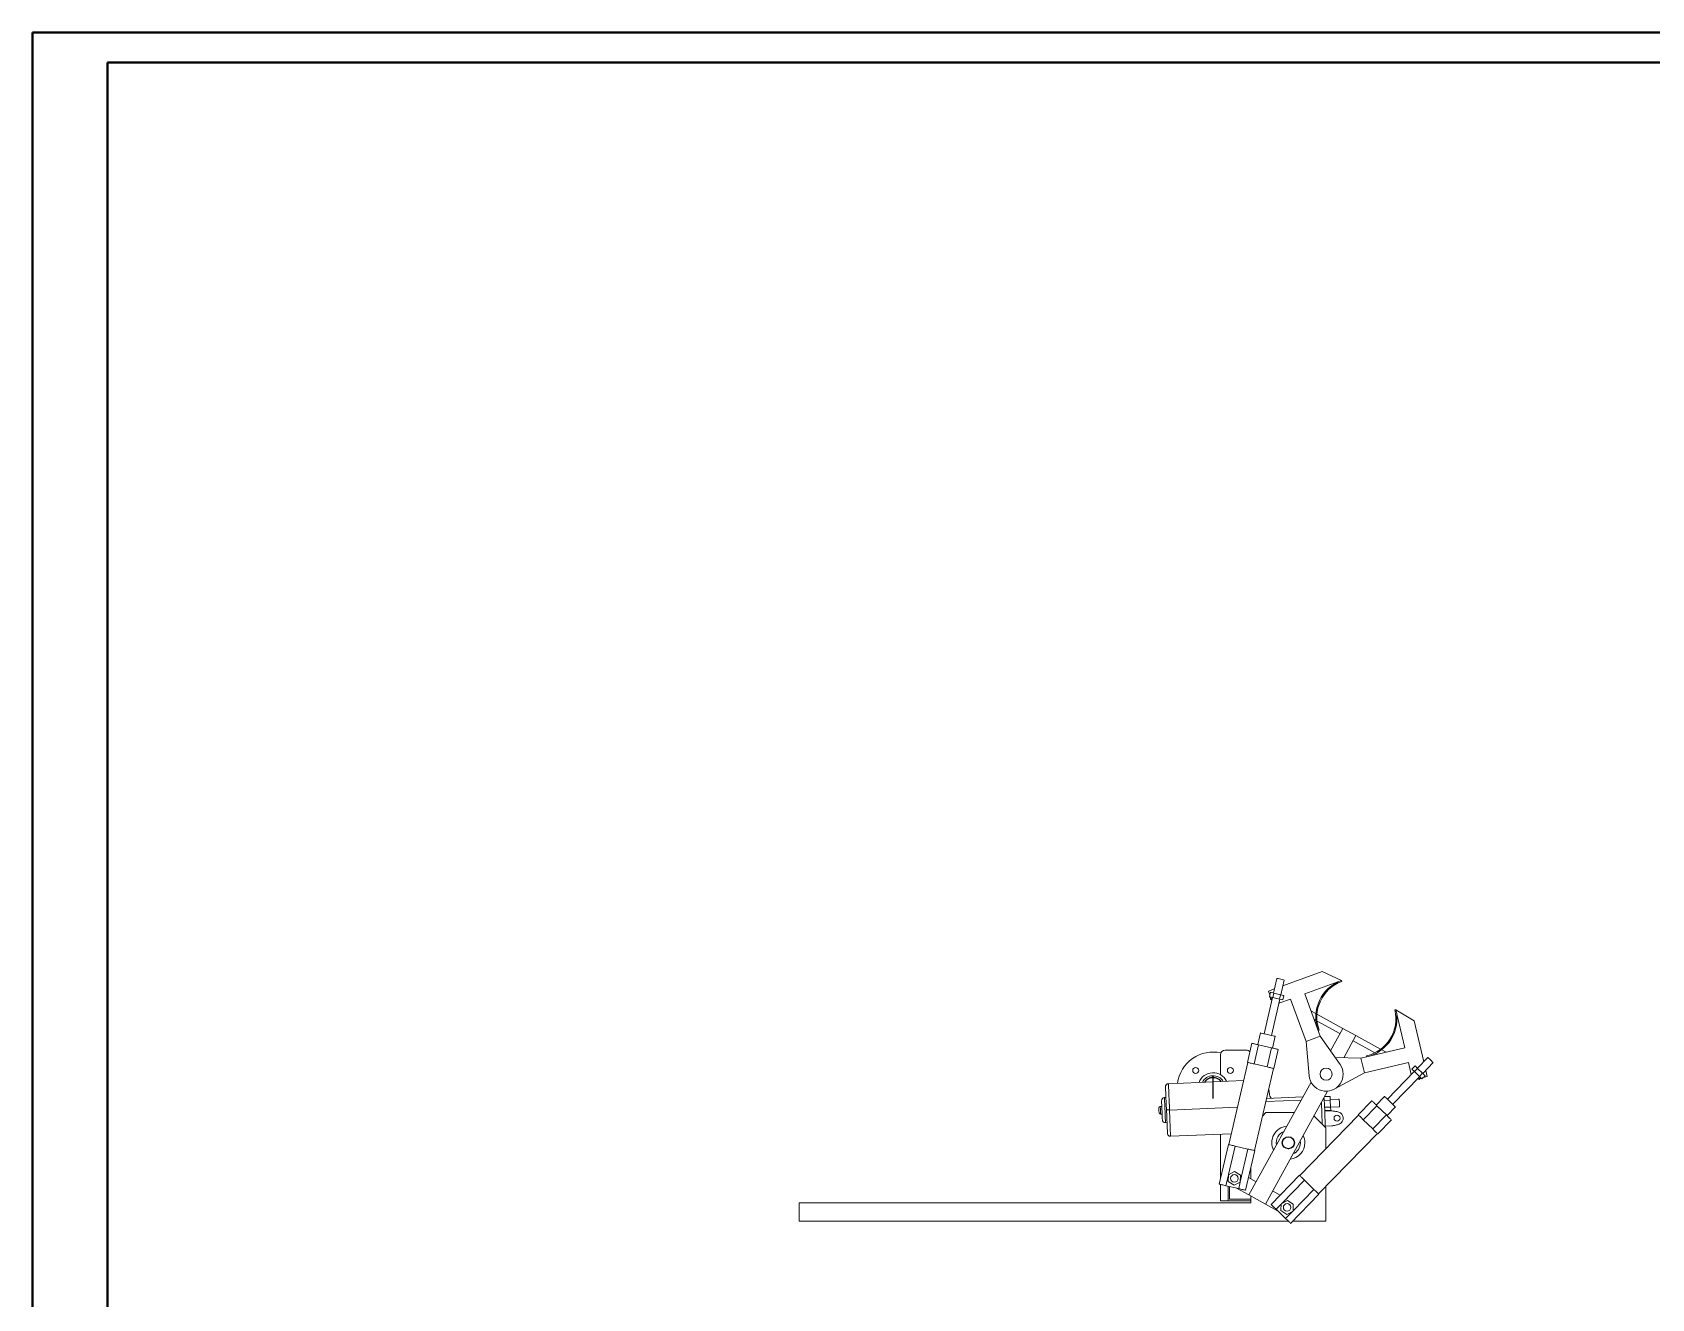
# Model space of a CAD drawing. Header units: millimetres. Extents: x -219 to 2642, y 0 to 2247.
# Drawn here: x 0 to 538, y 421 to 841 of the extents above; entities that cross this region are included whole.
import ezdxf

# ---------------------------------------------------------------- set-up
doc = ezdxf.new("R2010")
doc.units = ezdxf.units.MM
doc.linetypes.add('CENTERX2', pattern=[20.32, 12.7, -2.54, 2.54, -2.54])

msp = doc.modelspace()

# ---------------------------------------------------------------- linework, layer by layer
at = {"color": 7, "linetype": 'Continuous', "lineweight": 40}
for p, q in [((0.08, 0.21), (0.08, 841.21)), ((0.08, 841.21), (1189.08, 841.21)), ((25.08, 10.21), (25.08, 831.21)), ((25.08, 831.21), (1179.08, 831.21))]:
    msp.add_line(p, q, dxfattribs=at)
at = {"color": 7, "linetype": 'Continuous', "lineweight": 15}
for p, q in [((413.45, 527.07), (412.32, 522.2)), ((428.48, 529.37), (415.45, 524.61)), ((434.89, 526.39), (428.48, 529.37)), ((412.65, 523.58), (410.63, 522.84)), ((410.63, 522.84), (411.09, 521.59)), ((410.95, 520.98), (411.29, 522.44)), ((412.42, 522.18), (411.29, 522.44)), ((412.08, 520.71), (412.42, 522.18)), ((414.67, 521.65), (412.42, 522.18)), ((414.76, 521.63), (415.89, 526.5)), ((415.83, 526.52), (415.89, 526.5)), ((434.89, 526.39), (422.68, 521.93)), ((422.68, 521.93), (427.84, 507.84)), ((434.89, 526.39), (435.01, 526.07)), ((411.98, 520.74), (409.18, 508.66)), ((412.08, 520.71), (410.95, 520.98)), ((411.07, 520.95), (411.35, 520.57)), ((411.33, 520.1), (411.36, 520.86)), ((411.73, 519.85), (411.33, 520.1)), ((411.35, 520.88), (411.76, 519.77)), ((411.62, 508.1), (414.42, 520.17)), ((414.33, 520.19), (412.08, 520.71)), ((417.99, 520.21), (414.1, 518.79)), ((414.33, 520.19), (414.67, 521.65)), ((415.45, 519.93), (414.33, 520.19)), ((415.79, 521.39), (414.67, 521.65)), ((415.45, 519.93), (415.79, 521.39)), ((423.14, 506.12), (417.99, 520.21)), ((452.98, 516.66), (452.64, 516.58)), ((452.98, 516.66), (458.99, 512.94)), ((452.98, 516.66), (455.97, 504.01)), ((426.41, 515.37), (424.75, 516.28)), ((425.79, 513.42), (426.4, 513.09)), ((435.31, 510.46), (426.75, 515.18)), ((426.78, 512.88), (434.35, 508.71)), ((458.99, 512.94), (462.2, 499.39)), ((407.96, 508.95), (407.06, 505.05)), ((411.93, 503.92), (412.83, 507.82)), ((423.14, 506.12), (427.84, 507.84)), ((424.16, 494.74), (423.14, 506.12)), ((427.48, 509.84), (427.15, 509.72)), ((427.84, 507.84), (434.4, 498.49)), ((431.22, 503.03), (435.31, 510.46)), ((435.31, 510.46), (439.69, 508.05)), ((435.65, 500.72), (439.69, 508.05)), ((438.73, 506.3), (445.94, 502.33)), ((447.9, 503.53), (439.69, 508.05)), ((394.74, 495.05), (394.74, 501.72)), ((396.24, 503.22), (403.24, 503.22)), ((405.11, 505.5), (403.64, 499.17)), ((407.37, 504.98), (405.9, 498.65)), ((407.37, 504.98), (411.62, 503.99)), ((411.62, 503.99), (410.15, 497.66)), ((413.88, 503.47), (412.41, 497.13)), ((441.37, 500.55), (432.78, 500.8)), ((455.97, 504.01), (441.37, 500.55)), ((442.52, 495.69), (441.37, 500.55)), ((443.24, 501.35), (443.32, 501.01)), ((446.31, 502.12), (446.82, 501.84)), ((449.72, 502.53), (448.24, 503.35)), ((463.59, 500.81), (460.1, 497.23)), ((403.76, 499.14), (397.43, 471.87)), ((405.9, 498.65), (410.15, 497.66)), ((405.95, 469.89), (412.29, 497.16)), ((432.46, 490.27), (442.52, 495.69)), ((442.52, 495.69), (457.12, 499.14)), ((459.06, 496.16), (450.12, 486.98)), ((457.12, 499.14), (458.07, 495.14)), ((459.34, 497.97), (458.3, 496.9)), ((458.3, 496.9), (459.12, 496.09)), ((460.17, 497.17), (459.12, 496.09)), ((459.12, 496.09), (460.78, 494.48)), ((459.34, 497.97), (460.17, 497.17)), ((460.17, 497.17), (461.82, 495.56)), ((461.82, 495.56), (460.78, 494.48)), ((461.82, 495.56), (462.65, 494.75)), ((461.89, 495.49), (465.38, 499.07)), ((462.88, 496.5), (463.37, 494.45)), ((377.4, 492.09), (402.36, 493.12)), ((389.3, 492.58), (389.29, 492.6)), ((424.78, 492.63), (404.13, 455.14)), ((430.25, 489.62), (409.61, 452.13)), ((451.91, 485.24), (460.85, 494.41)), ((461.31, 493.97), (460.14, 493.69)), ((460.25, 493.72), (460.66, 493.52)), ((461.52, 493.76), (460.65, 493.81)), ((460.66, 493.52), (461.05, 493.79)), ((460.78, 494.48), (461.61, 493.67)), ((462.65, 494.75), (461.61, 493.67)), ((463.37, 494.45), (462.06, 494.14)), ((375.21, 484.56), (374.71, 484.54)), ((376.59, 487.47), (376.09, 487.45)), ((377.76, 483.35), (400.31, 484.28)), ((409.97, 487.18), (422.05, 487.68)), ((429.15, 486.97), (429.32, 482.98)), ((431.17, 486.65), (429.17, 486.56)), ((431.12, 487.86), (429.24, 487.78)), ((431.26, 484.34), (429.26, 484.26)), ((431.12, 487.86), (431.17, 486.65)), ((433.91, 486.92), (431.16, 486.8)), ((431.17, 486.65), (431.26, 484.34)), ((431.26, 484.31), (434.01, 484.42)), ((431.26, 484.34), (431.31, 483.25)), ((434.16, 486.93), (433.91, 486.92)), ((434.01, 484.42), (434.26, 484.43)), ((445, 486.38), (440.47, 481.73)), ((446.66, 484.76), (442.13, 480.11)), ((449.22, 487.85), (446.43, 484.99)), ((446.66, 484.76), (449.79, 481.72)), ((450.02, 481.5), (452.81, 484.37)), ((374.81, 481.92), (375.31, 481.94)), ((376.43, 479.13), (376.93, 479.15)), ((377.08, 475.58), (376.74, 483.71)), ((377.76, 483.35), (378.12, 474.61)), ((409.74, 482.47), (408.61, 481.34)), ((409.74, 482.47), (419.18, 482.47)), ((440.56, 481.64), (421.02, 461.58)), ((429.74, 477.47), (425.76, 481.45)), ((431.31, 483.25), (429.31, 483.17)), ((431.47, 483.06), (429.32, 482.98)), ((429.32, 482.98), (429.52, 477.98)), ((435.41, 480.97), (435.43, 480.48)), ((442.13, 480.11), (445.25, 477.07)), ((449.79, 481.72), (445.25, 477.07)), ((451.45, 480.1), (446.92, 475.45)), ((378.12, 474.61), (398.26, 475.44)), ((394.74, 460.85), (394.74, 475.29)), ((427.29, 455.47), (446.83, 475.53)), ((431.67, 478.07), (429.52, 477.98)), ((429.52, 477.98), (429.54, 477.67)), ((429.74, 470.53), (429.74, 477.47)), ((397.31, 471.9), (394.25, 458.75)), ((399.57, 471.37), (397.36, 461.88)), ((399.57, 471.37), (403.81, 470.39)), ((403.81, 470.39), (401.27, 459.46)), ((406.07, 469.86), (403.02, 456.71)), ((421.24, 472.47), (421.18, 473.15)), ((399.39, 462.96), (397.36, 461.87)), ((401.35, 461.74), (399.39, 462.96)), ((404.74, 460.52), (404.74, 464.12)), ((394.74, 453.22), (394.74, 458.63)), ((397.35, 461.85), (396.51, 458.22)), ((396.51, 458.22), (400.76, 457.24)), ((397.24, 458.05), (397.24, 453.22)), ((397.36, 461.87), (397.28, 459.57)), ((397.28, 459.57), (399.24, 458.34)), ((397.74, 453.72), (397.74, 457.94)), ((399.24, 458.34), (401.27, 459.43)), ((404.13, 455.14), (400.02, 457.41)), ((401.27, 459.42), (400.76, 457.24)), ((401.27, 459.43), (401.35, 461.74)), ((406.54, 459.52), (404, 460.93)), ((420.93, 461.66), (411.52, 451.99)), ((422.6, 460.05), (415.1, 452.34)), ((422.6, 460.05), (425.72, 457)), ((429.74, 446.47), (429.74, 457.99)), ((254.74, 452.47), (254.74, 446.47)), ((254.74, 452.47), (404.74, 452.47)), ((394.74, 453.22), (397.24, 453.22)), ((397.24, 453.22), (404.74, 453.22)), ((404.74, 453.72), (397.74, 453.72)), ((409.61, 452.13), (404.13, 455.14)), ((404.74, 452.47), (404.74, 454.81)), ((413.68, 449.88), (409.61, 452.13)), ((414.55, 455.11), (412.02, 456.51)), ((414.87, 452.11), (413.18, 450.37)), ((414.87, 452.22), (414.79, 449.92)), ((416.91, 453.31), (414.87, 452.22)), ((418.87, 452.09), (416.91, 453.31)), ((427.38, 455.39), (417.96, 445.71)), ((418.79, 449.78), (418.87, 452.09)), ((425.72, 457), (418.8, 449.89)), ((254.74, 446.47), (417.19, 446.47)), ((413.18, 450.37), (416.3, 447.33)), ((414.79, 449.92), (416.75, 448.69)), ((418.57, 449.66), (416.3, 447.33)), ((416.75, 448.69), (418.79, 449.78)), ((418.7, 446.47), (429.74, 446.47))]:
    msp.add_line(p, q, dxfattribs=at)
at = {"color": 7, "linetype": 'CENTERX2'}
msp.add_line((392.24, 487.22), (392.24, 494.72), dxfattribs=at)
at = {"color": 8, "linetype": 'Continuous', "lineweight": 15}
for p, q in [((421.49, 486.66), (409.73, 486.17)), ((428.49, 478.72), (428.2, 485.88))]:
    msp.add_line(p, q, dxfattribs=at)
at = {"color": 7, "linetype": 'Continuous', "lineweight": 15, "flags": 128}
for points in [[(413.45, 527.07), (413.46, 527.07), (413.59, 527.04), (413.88, 526.97), (414.3, 526.87), (414.77, 526.76), (415.23, 526.66), (415.6, 526.57), (415.83, 526.52)], [(407.96, 508.95), (408.01, 508.93), (408.24, 508.88), (408.62, 508.79), (409.13, 508.67), (409.74, 508.53), (410.4, 508.38)], [(410.4, 508.38), (411.06, 508.23), (411.66, 508.09), (412.18, 507.97), (412.56, 507.88), (412.78, 507.83), (412.83, 507.82)], [(405.11, 505.5), (405.3, 505.46), (405.52, 505.41), (405.77, 505.35), (406.05, 505.28), (406.35, 505.21), (406.67, 505.14), (407.01, 505.06), (407.37, 504.98)], [(411.62, 503.99), (411.98, 503.91), (412.32, 503.83), (412.64, 503.75), (412.94, 503.68), (413.21, 503.62), (413.46, 503.56), (413.68, 503.51), (413.88, 503.47)], [(463.59, 500.81), (463.63, 500.78), (463.8, 500.61), (464.07, 500.35), (464.4, 500.02), (464.75, 499.68), (465.06, 499.38), (465.28, 499.17), (465.38, 499.07), (465.38, 499.07)], [(403.64, 499.17), (403.83, 499.13), (404.05, 499.07), (404.3, 499.02), (404.58, 498.95), (404.88, 498.88), (405.2, 498.81), (405.54, 498.73), (405.9, 498.65)], [(410.15, 497.66), (410.51, 497.58), (410.85, 497.5), (411.17, 497.42), (411.47, 497.35), (411.74, 497.29), (411.99, 497.23), (412.21, 497.18), (412.41, 497.13)], [(376.74, 483.71), (376.69, 484.96), (376.64, 486.17), (376.59, 487.3), (376.55, 488.32), (376.52, 489.21), (376.49, 489.95), (376.46, 490.51), (376.45, 490.88), (376.44, 491.04)], [(377.4, 492.09), (377.4, 492), (377.41, 491.74), (377.43, 491.3), (377.46, 490.71), (377.49, 489.96), (377.52, 489.08), (377.56, 488.08), (377.61, 486.98), (377.66, 485.81), (377.71, 484.6), (377.76, 483.35)], [(394.98, 492.9), (394.94, 492.85), (394.93, 492.82)], [(375.39, 480.09), (375.39, 480.18), (375.38, 480.45), (375.36, 480.88), (375.33, 481.45), (375.31, 482.13), (375.28, 482.87), (375.24, 483.63), (375.21, 484.37), (375.19, 485.04), (375.16, 485.61), (375.15, 486.05), (375.13, 486.32), (375.13, 486.41)], [(434.16, 486.93), (434.16, 486.81), (434.17, 486.54), (434.19, 486.14), (434.21, 485.68), (434.23, 485.22), (434.25, 484.82), (434.26, 484.55), (434.26, 484.43)], [(445, 486.38), (445.14, 486.24), (445.31, 486.09), (445.49, 485.91), (445.69, 485.71), (445.91, 485.5), (446.15, 485.26), (446.4, 485.02), (446.66, 484.76)], [(449.22, 487.85), (449.26, 487.82), (449.43, 487.66), (449.71, 487.38), (450.09, 487.02), (450.53, 486.58), (451.02, 486.11)], [(451.02, 486.11), (451.5, 485.64), (451.95, 485.2), (452.33, 484.83), (452.61, 484.56), (452.77, 484.4), (452.81, 484.37)], [(374.29, 482.4), (374.29, 482.46), (374.29, 482.63), (374.27, 482.9), (374.26, 483.21), (374.25, 483.52), (374.24, 483.78), (374.23, 483.96), (374.23, 484.02)], [(440.47, 481.73), (440.61, 481.59), (440.77, 481.43), (440.96, 481.25), (441.16, 481.05), (441.38, 480.84), (441.61, 480.61), (441.87, 480.36), (442.13, 480.11)], [(449.79, 481.72), (450.05, 481.47), (450.3, 481.22), (450.54, 480.99), (450.76, 480.78), (450.96, 480.58), (451.15, 480.4), (451.31, 480.24), (451.45, 480.1)], [(445.25, 477.07), (445.52, 476.81), (445.77, 476.56), (446, 476.33), (446.22, 476.12), (446.43, 475.92), (446.61, 475.74), (446.77, 475.58), (446.92, 475.45)], [(397.31, 471.9), (397.5, 471.85), (397.72, 471.8), (397.97, 471.74), (398.25, 471.68), (398.55, 471.61), (398.87, 471.53), (399.21, 471.45), (399.57, 471.37)], [(403.81, 470.39), (404.17, 470.3), (404.51, 470.22), (404.83, 470.15), (405.13, 470.08), (405.41, 470.01), (405.66, 469.96), (405.88, 469.91), (406.07, 469.86)], [(394.25, 458.75), (394.45, 458.7), (394.67, 458.65), (394.92, 458.59), (395.19, 458.53), (395.49, 458.46), (395.81, 458.38), (396.15, 458.3), (396.51, 458.22)], [(400.76, 457.24), (401.12, 457.15), (401.46, 457.07), (401.78, 457), (402.08, 456.93), (402.36, 456.86), (402.6, 456.81), (402.83, 456.76), (403.02, 456.71)], [(420.93, 461.66), (421.08, 461.53), (421.24, 461.37), (421.42, 461.19), (421.62, 460.99), (421.85, 460.78), (422.08, 460.55), (422.33, 460.3), (422.6, 460.05)], [(411.52, 451.99), (411.66, 451.85), (411.82, 451.69), (412, 451.52), (412.21, 451.32), (412.43, 451.1), (412.66, 450.87), (412.92, 450.63), (413.18, 450.37)], [(425.72, 457), (425.98, 456.75), (426.23, 456.5), (426.47, 456.27), (426.69, 456.06), (426.89, 455.86), (427.08, 455.68), (427.24, 455.52), (427.38, 455.39)], [(416.3, 447.33), (416.57, 447.08), (416.82, 446.83), (417.05, 446.6), (417.27, 446.39), (417.48, 446.19), (417.66, 446.01), (417.82, 445.85), (417.96, 445.71)]]:
    msp.add_lwpolyline(points, dxfattribs=at)
at = {"color": 8, "linetype": 'Continuous', "lineweight": 15, "flags": 128}
for points in [[(374.71, 484.54), (374.71, 484.45), (374.72, 484.2), (374.74, 483.81), (374.76, 483.35), (374.78, 482.87), (374.79, 482.44), (374.81, 482.11), (374.81, 481.94), (374.81, 481.92)], [(376.09, 487.45), (376.09, 487.36), (376.1, 487.09), (376.12, 486.66), (376.14, 486.07), (376.17, 485.37), (376.21, 484.58), (376.24, 483.72), (376.28, 482.85), (376.31, 482), (376.35, 481.21), (376.37, 480.51), (376.4, 479.92), (376.42, 479.49), (376.43, 479.22), (376.43, 479.13)], [(429.15, 486.97), (429.13, 486.97), (429.08, 486.97), (428.98, 486.97), (428.86, 486.96), (428.79, 486.96)]]:
    msp.add_lwpolyline(points, dxfattribs=at)
at = {"color": 7, "linetype": 'Continuous', "lineweight": 15}
for centre, radius in [((386.49, 496.47), 1), ((397.99, 496.47), 1), ((429.78, 495.24), 2), ((433.42, 480.64), 1.01), ((417.24, 472.47), 2), ((399.31, 460.65), 1.25), ((416.83, 451), 1.25)]:
    msp.add_circle(centre, radius, dxfattribs=at)
at = {"color": 7, "linetype": 'Continuous'}
msp.add_circle((417.24, 472.47), 2, dxfattribs=at)
at = {"color": 7, "linetype": 'Continuous', "lineweight": 15}
for centre, radius, start, end in [((439.36, 514.19), 13, 110.0957, 200.0957), ((439.36, 514.19), 12.65, 110.0957, 200.0957), ((440.33, 513.66), 12.65, 283.3083, 13.3083), ((440.33, 513.66), 13, 283.3083, 13.3083), ((392.24, 490.72), 11.89, 77.2511, 172.7492), ((396.24, 501.72), 1.5, 90, 180), ((403.24, 501.72), 1.5, 36.8367, 90), ((392.24, 490.72), 5, 25.7572, 158.9658), ((429.78, 495.24), 5.65, 185.1142, 35.0771), ((392.24, 490.72), 4, 32.1202, 152.6027), ((392.24, 490.72), 3.5, 146.4557, 147.5443), ((389.41, 492.78), 0.15, 235.2279, 52.7721), ((392.24, 490.72), 3.5, 140.4557, 141.5443), ((389.64, 493.06), 0.15, 229.2279, 46.7721), ((392.24, 490.72), 3.5, 134.4557, 135.5443), ((389.9, 493.32), 0.15, 223.2279, 40.7721), ((392.24, 490.72), 3.5, 128.4557, 129.5443), ((390.18, 493.55), 0.15, 217.2279, 34.7721), ((392.24, 490.72), 3.5, 122.4557, 123.5443), ((390.49, 493.75), 0.15, 211.2279, 28.7721), ((392.24, 490.72), 3.5, 116.4557, 117.5443), ((390.82, 493.92), 0.15, 205.2279, 22.7721), ((392.24, 490.72), 3.5, 110.4557, 111.5443), ((391.16, 494.05), 0.15, 199.2279, 16.7721), ((392.24, 490.72), 3.5, 104.4557, 105.5443), ((391.51, 494.14), 0.15, 193.2279, 10.7721), ((392.24, 490.72), 3.5, 98.4557, 99.5443), ((391.87, 494.2), 0.15, 187.2279, 4.7721), ((392.24, 490.72), 3.5, 92.4557, 93.5443), ((392.24, 494.22), 0.15, 181.2279, 358.7721), ((392.24, 490.72), 3.5, 86.4557, 87.5443), ((392.61, 494.2), 0.15, 175.2279, 352.7721), ((392.24, 490.72), 3.5, 80.4557, 81.5443), ((392.97, 494.14), 0.15, 169.2279, 346.7721), ((392.24, 490.72), 3.5, 74.4557, 75.5443), ((393.32, 494.05), 0.15, 163.2279, 340.7721), ((392.24, 490.72), 3.5, 68.4557, 69.5443), ((393.66, 493.92), 0.15, 157.2279, 334.7721), ((392.24, 490.72), 3.5, 62.4557, 63.5443), ((393.99, 493.75), 0.15, 151.2279, 328.7721), ((392.24, 490.72), 3.5, 56.4557, 57.5443), ((394.3, 493.55), 0.15, 145.2279, 322.7721), ((392.24, 490.72), 3.5, 50.4557, 51.5443), ((394.58, 493.32), 0.15, 139.2279, 316.7721), ((392.24, 490.72), 3.5, 44.4557, 45.5443), ((394.84, 493.06), 0.15, 133.2279, 310.7721), ((392.24, 490.72), 3.5, 38.4557, 39.5443), ((374.73, 484.04), 0.5, 92.3615, 182.3615), ((376.13, 486.45), 1, 92.3615, 182.3615), ((428.15, 486.93), 1, 2.3615, 28.2842), ((434.1, 486.92), 0.193, 181.9652, 182.478), ((434.09, 484.42), 0.0764, 181.8191, 183.1171), ((374.79, 482.42), 0.5, 182.3615, 272.3615), ((376.39, 480.13), 1, 182.3615, 272.3615), ((417.24, 472.47), 5.5, 95.7785, 206.5314), ((417.24, 472.47), 4, 112.5301, 189.7798), ((417.24, 472.47), 5.5, 0, 26.5314), ((417.24, 472.47), 5.5, 275.7785, 0), ((417.24, 472.47), 4, 292.5301, 0)]:
    msp.add_arc(centre, radius, start, end, dxfattribs=at)
for points, knots in [([(376.44, 491.04), (376.44, 491.04), (376.44, 491.15), (376.46, 491.36), (376.59, 491.65), (376.8, 491.89), (377.08, 492.05), (377.29, 492.08), (377.4, 492.09)], [0, 0, 0, 0, 0.003176, 0.199551, 0.413427, 0.612824, 0.806306, 1, 1, 1, 1]), ([(410.75, 490.56), (410.78, 490.25), (410.83, 489.66), (410.97, 488.81), (411.03, 487.95), (411.35, 487.48), (411.5, 487.25)], [0, 0, 0, 0, 0.272446, 0.515128, 0.757443, 1, 1, 1, 1]), ([(376.74, 483.71), (376.74, 483.71), (376.74, 483.67), (376.78, 483.59), (376.92, 483.49), (377.15, 483.4), (377.44, 483.35), (377.65, 483.35), (377.76, 483.35)], [0, 0, 0, 0, 0.003174, 0.199557, 0.413426, 0.612828, 0.806307, 1, 1, 1, 1]), ([(431.47, 483.06), (431.87, 483.02), (432.72, 482.92), (433.78, 482.77), (434.58, 482.39), (435.01, 481.97), (435.3, 481.48), (435.37, 481.14), (435.41, 480.97)], [0, 0, 0, 0, 0.251518, 0.524514, 0.655827, 0.786324, 0.893351, 1, 1, 1, 1]), ([(431.67, 478.07), (432.07, 478.15), (432.91, 478.31), (433.96, 478.55), (434.72, 478.99), (435.12, 479.45), (435.37, 479.96), (435.41, 480.31), (435.43, 480.48)], [0, 0, 0, 0, 0.251518, 0.524515, 0.655828, 0.786322, 0.89335, 1, 1, 1, 1]), ([(378.12, 474.61), (378.01, 474.61), (377.8, 474.63), (377.51, 474.77), (377.27, 474.99), (377.12, 475.26), (377.08, 475.47), (377.08, 475.58), (377.08, 475.58)], [0, 0, 0, 0, 0.1936962, 0.3871777, 0.5865763, 0.8004386, 0.9968239, 1, 1, 1, 1])]:
    msp.add_open_spline(points, degree=3, knots=knots, dxfattribs=at)

doc.saveas('drawing.dxf')
